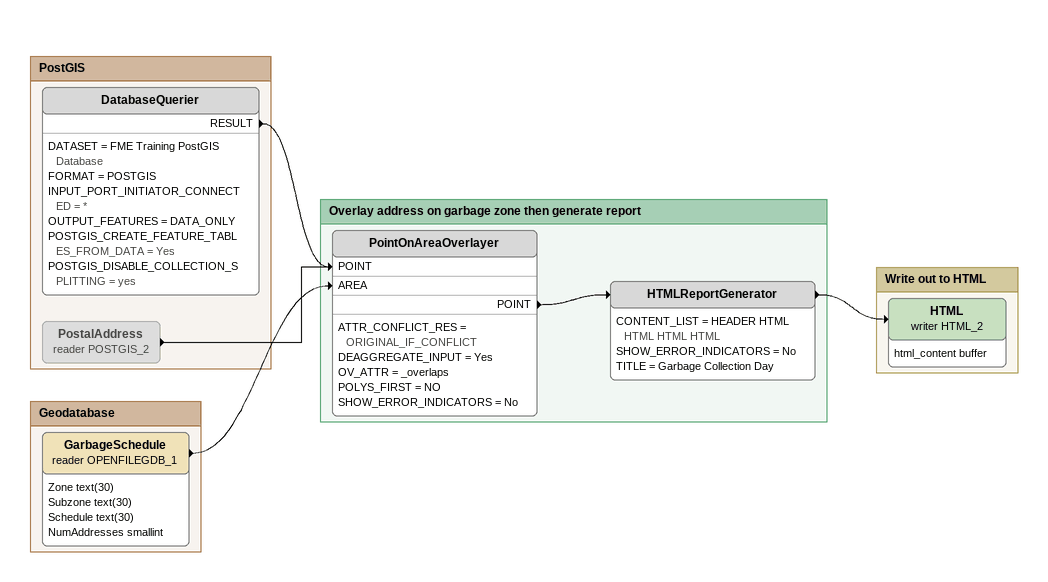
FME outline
Bookmark: PostGIS
DatabaseQuerier
    DATASET = FME Training PostGIS Database
    FORMAT = POSTGIS
    INPUT_PORT_INITIATOR_CONNECTED = *
    OUTPUT_FEATURES = DATA_ONLY
    POSTGIS_CREATE_FEATURE_TABLES_FROM_DATA = Yes
    POSTGIS_DISABLE_COLLECTION_SPLITTING = yes
    RESULT -> PointOnAreaOverlayer [POINT]
PostalAddress (reader POSTGIS_2) [off]
    -> PointOnAreaOverlayer [POINT]

Bookmark: Geodatabase
GarbageSchedule (reader OPENFILEGDB_1)
    attributes: Zone text(30), Subzone text(30), Schedule text(30), NumAddresses smallint
    -> PointOnAreaOverlayer [AREA]

Bookmark: Overlay address on garbage zone then generate report
PointOnAreaOverlayer
    ATTR_CONFLICT_RES = ORIGINAL_IF_CONFLICT
    DEAGGREGATE_INPUT = Yes
    OV_ATTR = _overlaps
    POLYS_FIRST = NO
    SHOW_ERROR_INDICATORS = No
    POINT -> HTMLReportGenerator
HTMLReportGenerator
    CONTENT_LIST = HEADER HTML HTML HTML HTML
    SHOW_ERROR_INDICATORS = No
    TITLE = Garbage Collection Day
    -> HTML (writer HTML_2)

Bookmark: Write out to HTML
HTML (writer HTML_2)
    attributes: html_content buffer
